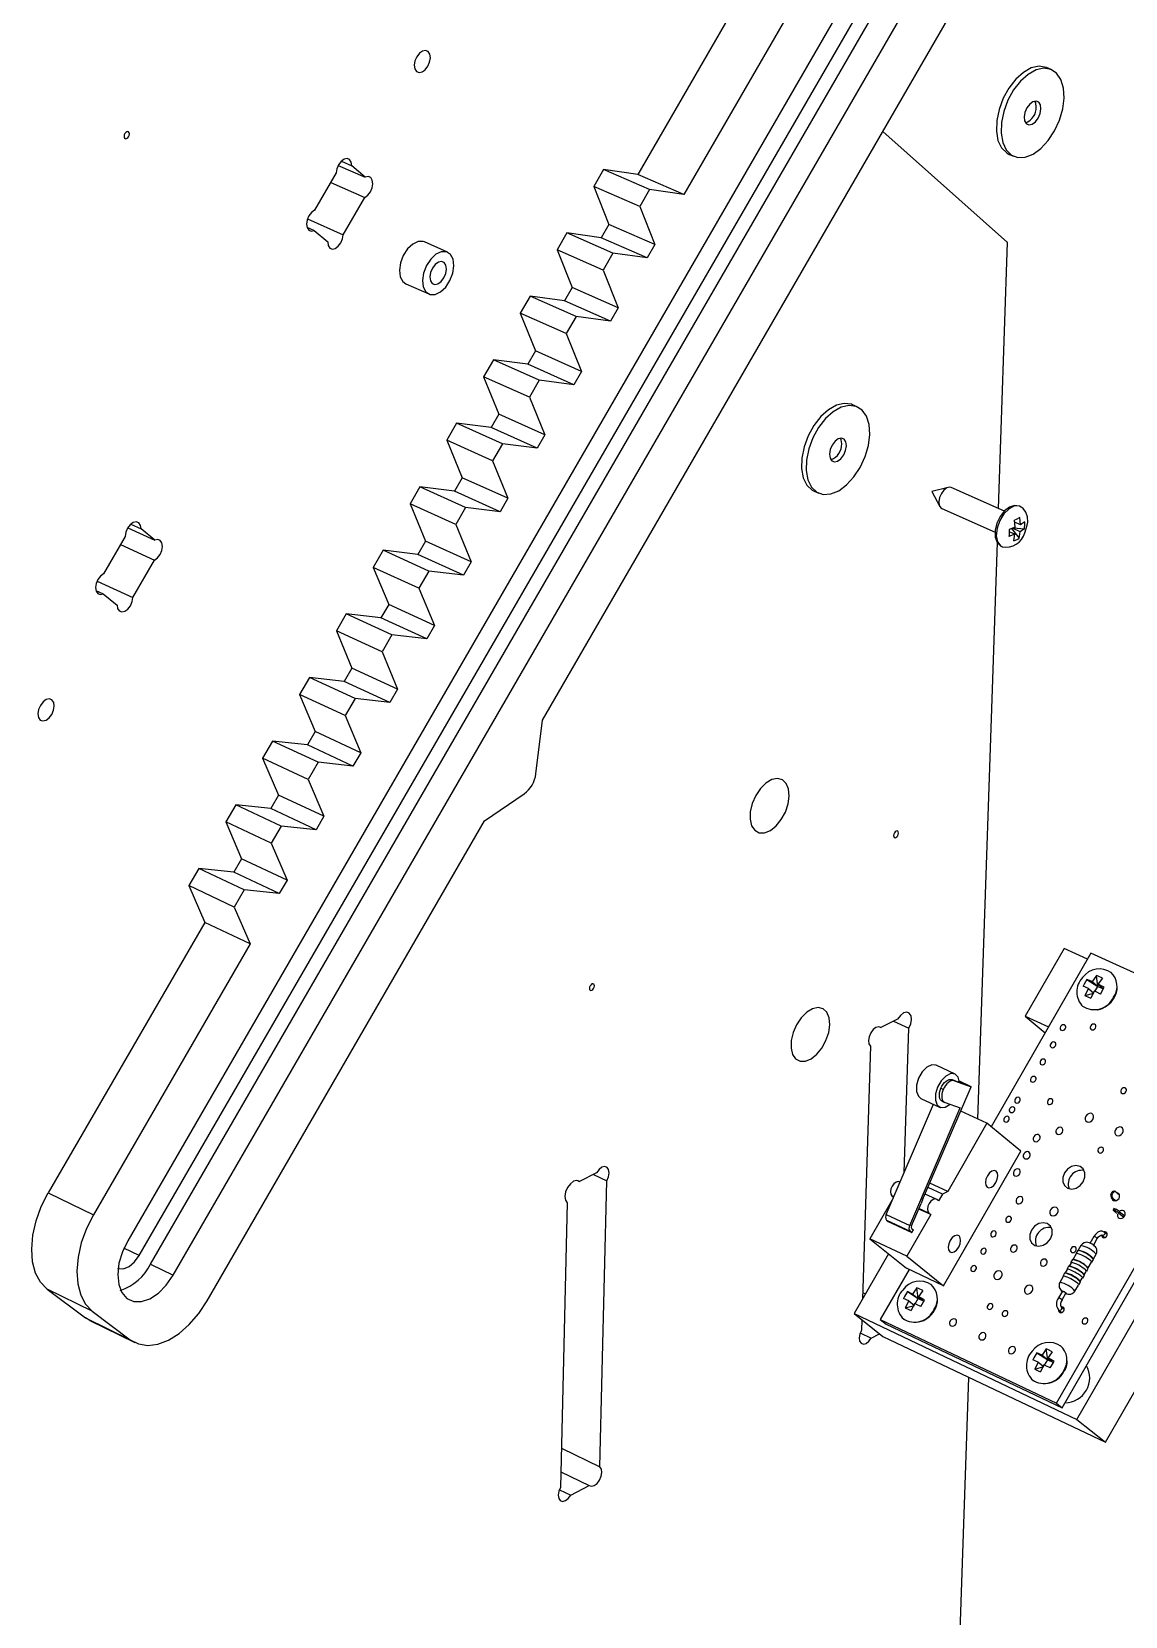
# Model space of a CAD drawing. Extents: x 0 to 153, y 0 to 205.
# Drawn here: x 115.23 to 140.03, y 148.22 to 184.18 of the extents above; entities that cross this region are included whole.
import ezdxf

# ---------------------------------------------------------------- set-up
doc = ezdxf.new("R2010")
doc.units = 0
doc.layers.get('0').update_dxf_attribs({"linetype": 'CONTINUOUS'})

msp = doc.modelspace()

# ---------------------------------------------------------------- linework, layer by layer
at = {"color": 7, "linetype": 'CONTINUOUS'}
for p, q in [((132.623, 187.239), (128.978, 180.939)), ((133.672, 186.796), (130.021, 180.484)), ((134.402, 186.134), (117.409, 156.746)), ((117.671, 156.408), (134.605, 185.697)), ((117.928, 156.213), (134.846, 185.479)), ((118.439, 155.964), (135.37, 185.257)), ((126.819, 168.555), (136.091, 184.603)), ((138.353, 183.319), (138.246, 183.364)), ((137.365, 179.391), (134.538, 181.914)), ((122.255, 181.24), (122.491, 181.136)), ((137.4, 181.395), (137.506, 181.35)), ((122.137, 180.972), (121.646, 180.125)), ((122.184, 181.145), (122.797, 180.875)), ((122.797, 180.875), (122.491, 181.136)), ((128.202, 181.051), (127.979, 180.666)), ((129.246, 180.596), (128.202, 181.051)), ((128.978, 180.939), (128.202, 181.051)), ((130.021, 180.484), (128.978, 180.939)), ((122.013, 180.759), (122.789, 180.417)), ((129.023, 180.209), (127.979, 180.666)), ((127.979, 180.666), (128.322, 179.806)), ((129.246, 180.596), (129.023, 180.209)), ((130.021, 180.484), (129.246, 180.596)), ((122.299, 179.572), (122.789, 180.417)), ((129.023, 180.209), (129.365, 179.349)), ((121.488, 179.931), (122.299, 179.572)), ((128.322, 179.806), (128.147, 179.504)), ((129.365, 179.349), (128.322, 179.806)), ((121.475, 179.739), (121.638, 179.667)), ((121.638, 179.667), (121.945, 179.407)), ((127.37, 179.613), (127.146, 179.227)), ((128.413, 179.155), (127.37, 179.613)), ((128.147, 179.504), (127.37, 179.613)), ((129.19, 179.046), (128.147, 179.504)), ((124.661, 179.176), (124.137, 179.407)), ((128.189, 178.769), (127.146, 179.227)), ((127.146, 179.227), (127.491, 178.37)), ((128.413, 179.155), (128.189, 178.769)), ((129.19, 179.046), (128.413, 179.155)), ((129.365, 179.349), (129.19, 179.046)), ((137.159, 173.359), (137.365, 179.391)), ((128.189, 178.769), (128.532, 177.911)), ((123.717, 178.46), (124.24, 178.227)), ((127.491, 178.37), (127.316, 178.068)), ((128.532, 177.911), (127.491, 178.37)), ((126.537, 178.174), (126.313, 177.788)), ((127.579, 177.714), (126.537, 178.174)), ((127.316, 178.068), (126.537, 178.174)), ((128.357, 177.608), (127.316, 178.068)), ((127.355, 177.327), (126.313, 177.788)), ((126.313, 177.788), (126.66, 176.933)), ((127.579, 177.714), (127.355, 177.327)), ((128.357, 177.608), (127.579, 177.714)), ((128.532, 177.911), (128.357, 177.608)), ((127.355, 177.327), (127.7, 176.471)), ((126.66, 176.933), (126.485, 176.631)), ((127.7, 176.471), (126.66, 176.933)), ((125.703, 176.735), (125.48, 176.349)), ((126.744, 176.272), (125.703, 176.735)), ((126.485, 176.631), (125.703, 176.735)), ((127.525, 176.168), (126.485, 176.631)), ((126.52, 175.884), (125.48, 176.349)), ((125.48, 176.349), (125.828, 175.496)), ((126.744, 176.272), (126.52, 175.884)), ((127.525, 176.168), (126.744, 176.272)), ((127.7, 176.471), (127.525, 176.168)), ((126.52, 175.884), (126.867, 175.031)), ((125.828, 175.496), (125.653, 175.194)), ((126.867, 175.031), (125.828, 175.496)), ((133.952, 175.667), (133.846, 175.713)), ((124.87, 175.295), (124.646, 174.908)), ((125.909, 174.828), (124.87, 175.295)), ((125.653, 175.194), (124.87, 175.295)), ((126.692, 174.728), (125.653, 175.194)), ((125.685, 174.441), (124.646, 174.908)), ((124.646, 174.908), (124.995, 174.058)), ((125.909, 174.828), (125.685, 174.441)), ((126.692, 174.728), (125.909, 174.828)), ((126.867, 175.031), (126.692, 174.728)), ((125.685, 174.441), (126.033, 173.59)), ((124.995, 174.058), (124.82, 173.755)), ((126.033, 173.59), (124.995, 174.058)), ((124.035, 173.853), (123.812, 173.467)), ((125.074, 173.385), (124.035, 173.853)), ((124.82, 173.755), (124.035, 173.853)), ((125.858, 173.287), (124.82, 173.755)), ((132.975, 173.755), (133.08, 173.709)), ((135.646, 173.743), (135.826, 173.406)), ((136.018, 173.838), (135.648, 173.746)), ((137.292, 173.3), (136.085, 173.834)), ((124.85, 172.997), (123.812, 173.467)), ((123.812, 173.467), (124.163, 172.619)), ((125.074, 173.385), (124.85, 172.997)), ((125.858, 173.287), (125.074, 173.385)), ((126.033, 173.59), (125.858, 173.287)), ((135.874, 173.359), (137.084, 172.823)), ((117.48, 173.001), (117.712, 172.895)), ((124.85, 172.997), (125.2, 172.149)), ((137.533, 172.933), (137.523, 173.096)), ((137.654, 172.992), (137.526, 173.049)), ((137.654, 172.992), (137.643, 173.155)), ((117.354, 172.726), (116.861, 171.876)), ((117.414, 172.921), (118.023, 172.642)), ((118.023, 172.642), (117.712, 172.895)), ((124.163, 172.619), (123.988, 172.316)), ((125.2, 172.149), (124.163, 172.619)), ((136.687, 159.507), (137.133, 172.586)), ((137.528, 172.774), (137.394, 172.724)), ((137.528, 172.774), (137.398, 172.832)), ((137.533, 172.933), (137.4, 172.883)), ((137.455, 172.903), (137.627, 172.685)), ((137.648, 172.833), (137.474, 172.911)), ((137.502, 172.921), (137.749, 172.898)), ((117.247, 172.541), (118.017, 172.187)), ((123.201, 172.411), (122.977, 172.024)), ((124.238, 171.94), (123.201, 172.411)), ((123.988, 172.316), (123.201, 172.411)), ((125.024, 171.845), (123.988, 172.316)), ((117.526, 171.34), (118.017, 172.187)), ((124.014, 171.552), (122.977, 172.024)), ((122.977, 172.024), (123.33, 171.179)), ((124.238, 171.94), (124.014, 171.552)), ((125.024, 171.845), (124.238, 171.94)), ((125.2, 172.149), (125.024, 171.845)), ((116.716, 171.713), (117.526, 171.34)), ((124.014, 171.552), (124.365, 170.706)), ((116.687, 171.499), (116.856, 171.421)), ((116.856, 171.421), (117.169, 171.169)), ((123.33, 171.179), (123.154, 170.876)), ((124.365, 170.706), (123.33, 171.179)), ((122.366, 170.969), (122.142, 170.582)), ((123.402, 170.495), (122.366, 170.969)), ((123.154, 170.876), (122.366, 170.969)), ((124.19, 170.403), (123.154, 170.876)), ((123.177, 170.107), (122.142, 170.582)), ((122.142, 170.582), (122.496, 169.739)), ((123.402, 170.495), (123.177, 170.107)), ((124.19, 170.403), (123.402, 170.495)), ((124.365, 170.706), (124.19, 170.403)), ((123.177, 170.107), (123.53, 169.263)), ((122.496, 169.739), (122.321, 169.436)), ((123.53, 169.263), (122.496, 169.739)), ((121.53, 169.525), (121.306, 169.138)), ((122.565, 169.048), (121.53, 169.525)), ((122.321, 169.436), (121.53, 169.525)), ((123.355, 168.96), (122.321, 169.436)), ((122.34, 168.66), (121.306, 169.138)), ((121.306, 169.138), (121.662, 168.298)), ((122.565, 169.048), (122.34, 168.66)), ((123.355, 168.96), (122.565, 169.048)), ((123.53, 169.263), (123.355, 168.96)), ((122.34, 168.66), (122.695, 167.819)), ((121.662, 168.298), (121.486, 167.994)), ((122.695, 167.819), (121.662, 168.298)), ((126.666, 167.339), (126.819, 168.555)), ((120.694, 168.081), (120.47, 167.693)), ((121.728, 167.602), (120.694, 168.081)), ((121.486, 167.994), (120.694, 168.081)), ((122.519, 167.516), (121.486, 167.994)), ((121.503, 167.213), (120.47, 167.693)), ((120.47, 167.693), (120.827, 166.855)), ((121.728, 167.602), (121.503, 167.213)), ((122.519, 167.516), (121.728, 167.602)), ((122.695, 167.819), (122.519, 167.516)), ((121.503, 167.213), (121.859, 166.375)), ((120.827, 166.855), (120.652, 166.552)), ((121.859, 166.375), (120.827, 166.855)), ((125.503, 166.276), (126.403, 166.883)), ((119.858, 166.636), (119.633, 166.248)), ((120.89, 166.154), (119.858, 166.636)), ((120.652, 166.552), (119.858, 166.636)), ((121.684, 166.071), (120.652, 166.552)), ((119.208, 155.381), (125.503, 166.276)), ((120.665, 165.765), (119.633, 166.248)), ((119.633, 166.248), (119.992, 165.413)), ((120.89, 166.154), (120.665, 165.765)), ((121.684, 166.071), (120.89, 166.154)), ((121.859, 166.375), (121.684, 166.071)), ((120.665, 165.765), (121.023, 164.929)), ((119.992, 165.413), (119.817, 165.109)), ((121.023, 164.929), (119.992, 165.413)), ((119.021, 165.19), (118.796, 164.802)), ((120.052, 164.705), (119.021, 165.19)), ((119.817, 165.109), (119.021, 165.19)), ((120.847, 164.625), (119.817, 165.109)), ((119.827, 164.316), (118.796, 164.802)), ((118.796, 164.802), (119.157, 163.969)), ((120.052, 164.705), (119.827, 164.316)), ((120.847, 164.625), (120.052, 164.705)), ((121.023, 164.929), (120.847, 164.625)), ((119.827, 164.316), (120.187, 163.483)), ((119.157, 163.969), (115.606, 157.834)), ((120.187, 163.483), (119.157, 163.969)), ((120.187, 163.483), (116.631, 157.336)), ((139.254, 163.269), (136.991, 159.331)), ((138.647, 163.372), (137.766, 161.841)), ((139.175, 163.131), (138.647, 163.372)), ((143.28, 161.427), (139.254, 163.269)), ((139.196, 162.47), (139.075, 162.522)), ((139.284, 162.624), (139.164, 162.676)), ((139.164, 162.676), (139.412, 162.517)), ((139.284, 162.624), (139.412, 162.517)), ((139.345, 162.401), (139.412, 162.517)), ((139.412, 162.517), (139.38, 162.766)), ((139.412, 162.517), (139.538, 162.459)), ((139.418, 162.563), (139.539, 162.461)), ((139.196, 162.47), (139.119, 162.312)), ((139.119, 162.312), (139.323, 162.363)), ((139.196, 162.47), (139.323, 162.363)), ((139.329, 162.409), (139.253, 162.25)), ((137.766, 161.841), (138.293, 161.598)), ((137.766, 161.841), (138.217, 161.466)), ((134.456, 161.599), (134.493, 161.581)), ((134.871, 161.774), (134.493, 161.581)), ((134.777, 161.726), (135.125, 161.565)), ((135.019, 158.291), (135.125, 161.565)), ((134.252, 161.161), (134.073, 155.417)), ((138.477, 153.059), (143.28, 161.427)), ((138.606, 152.955), (143.407, 161.32)), ((136.175, 160.527), (135.748, 160.725)), ((136.106, 160.4), (136.277, 160.339)), ((136.106, 160.4), (136.16, 160.375)), ((136.16, 160.375), (136.541, 160.24)), ((136.541, 160.24), (136.274, 160.364)), ((136.275, 160.359), (136.448, 160.278)), ((139.583, 152.171), (144.365, 160.509)), ((135.438, 157.67), (136.541, 160.24)), ((135.853, 160.204), (135.853, 160.204)), ((135.853, 160.204), (135.906, 160.179)), ((135.907, 160.179), (135.853, 160.204)), ((135.906, 160.179), (135.907, 160.179)), ((136.277, 160.339), (136.448, 160.278)), ((134.613, 157.344), (135.685, 159.842)), ((135.145, 157.094), (136.289, 159.758)), ((135.397, 159.976), (135.824, 159.777)), ((135.885, 159.907), (135.939, 159.882)), ((135.947, 159.879), (136.289, 159.758)), ((136.895, 159.409), (136.303, 159.685)), ((136.895, 159.409), (136.007, 157.863)), ((137.665, 158.778), (136.895, 159.409)), ((135.91, 155.724), (137.665, 158.778)), ((128.045, 158.289), (127.658, 158.092)), ((127.971, 158.251), (128.275, 158.107)), ((127.618, 158.11), (127.658, 158.092)), ((128.117, 151.612), (128.275, 158.107)), ((134.926, 158.072), (134.907, 158.081)), ((135.887, 157.802), (135.56, 157.955)), ((136.007, 157.863), (135.602, 158.053)), ((136.007, 157.863), (135.887, 157.802)), ((139.815, 157.859), (139.789, 157.872)), ((139.821, 157.856), (139.901, 157.79)), ((115.606, 157.834), (116.631, 157.336)), ((127.377, 157.605), (127.226, 151.147)), ((134.771, 157.712), (134.24, 156.789)), ((134.741, 157.764), (134.78, 157.733)), ((135.184, 157.08), (135.403, 157.589)), ((135.745, 157.687), (135.496, 157.805)), ((135.798, 157.647), (135.757, 157.68)), ((135.887, 157.802), (135.798, 157.647)), ((139.741, 157.717), (139.714, 157.729)), ((139.714, 157.729), (139.81, 157.65)), ((139.745, 157.816), (139.718, 157.829)), ((139.741, 157.717), (139.82, 157.652)), ((139.867, 157.827), (139.85, 157.832)), ((134.613, 157.344), (135.145, 157.094)), ((134.619, 157.213), (135.152, 156.962)), ((134.619, 157.213), (134.659, 157.18)), ((134.659, 157.18), (135.191, 156.93)), ((135.62, 157.337), (135.078, 156.393)), ((135.62, 157.337), (135.349, 157.465)), ((135.58, 157.37), (135.62, 157.337)), ((139.775, 157.473), (139.757, 157.442)), ((139.767, 157.43), (139.844, 157.366)), ((139.809, 157.462), (139.791, 157.431)), ((139.906, 157.404), (139.888, 157.373)), ((139.888, 157.373), (140.001, 157.281)), ((139.906, 157.404), (140.021, 157.309)), ((135.078, 156.393), (134.24, 156.789)), ((134.24, 156.789), (135.074, 156.119)), ((135.152, 156.962), (135.191, 156.93)), ((135.187, 157.024), (135.227, 156.991)), ((135.191, 156.93), (135.227, 156.991)), ((139.321, 156.84), (139.232, 156.685)), ((139.31, 156.64), (139.399, 156.795)), ((139.501, 156.872), (139.568, 156.817)), ((139.503, 156.87), (139.501, 156.872)), ((139.626, 156.886), (139.558, 156.941)), ((134.665, 156.447), (133.885, 155.091)), ((138.921, 156.451), (138.848, 156.324)), ((138.954, 156.525), (138.918, 156.463)), ((138.938, 152.688), (141.115, 156.483)), ((139.028, 156.637), (138.966, 156.529)), ((139.31, 156.332), (139.372, 156.441)), ((117.928, 156.213), (118.439, 155.964)), ((135.129, 156.093), (134.477, 154.959)), ((135.91, 155.724), (135.074, 156.119)), ((135.078, 156.393), (135.91, 155.724)), ((138.715, 156.091), (138.67, 156.014)), ((138.747, 156.166), (138.712, 156.104)), ((138.804, 156.246), (138.759, 156.169)), ((138.836, 156.32), (138.8, 156.259)), ((139.103, 155.972), (139.148, 156.05)), ((139.16, 156.053), (139.195, 156.115)), ((139.192, 156.127), (139.265, 156.255)), ((139.277, 156.258), (139.313, 156.32)), ((138.626, 155.937), (138.548, 155.801)), ((138.658, 156.011), (138.623, 155.949)), ((138.892, 155.604), (138.97, 155.74)), ((138.982, 155.743), (139.018, 155.805)), ((139.014, 155.817), (139.059, 155.895)), ((139.071, 155.898), (139.106, 155.96)), ((116.607, 155.146), (115.585, 155.646)), ((115.585, 155.646), (116.449, 154.998)), ((134.077, 155.568), (134.142, 155.537)), ((135.122, 155.382), (135.002, 155.436)), ((135.122, 155.382), (135.045, 155.223)), ((135.211, 155.536), (135.091, 155.59)), ((135.091, 155.59), (135.34, 155.433)), ((135.122, 155.382), (135.251, 155.279)), ((135.211, 155.536), (135.34, 155.433)), ((135.27, 155.312), (135.34, 155.433)), ((135.34, 155.433), (135.307, 155.679)), ((135.34, 155.433), (135.465, 155.373)), ((135.343, 155.473), (135.473, 155.37)), ((138.61, 155.601), (138.521, 155.446)), ((138.599, 155.401), (138.688, 155.556)), ((116.449, 154.998), (117.469, 154.498)), ((116.552, 154.935), (116.449, 154.998)), ((116.607, 155.146), (117.469, 154.498)), ((133.885, 155.091), (138.938, 152.688)), ((133.885, 155.091), (134.536, 154.572)), ((135.045, 155.223), (135.251, 155.279)), ((135.255, 155.319), (135.178, 155.161)), ((138.523, 155.168), (138.591, 155.113)), ((138.648, 155.183), (138.58, 155.238)), ((138.581, 155.237), (138.58, 155.238)), ((116.552, 154.935), (117.572, 154.435)), ((134.023, 154.657), (134.272, 154.538)), ((134.058, 154.953), (134.051, 154.714)), ((134.272, 154.538), (134.457, 154.635)), ((134.477, 154.959), (134.608, 154.855)), ((134.477, 154.959), (138.477, 153.059)), ((134.608, 154.855), (138.606, 152.955)), ((134.536, 154.572), (139.583, 152.171)), ((138.274, 154.043), (138.242, 154.29)), ((138.056, 153.991), (137.935, 154.046)), ((138.056, 153.991), (137.979, 153.832)), ((137.979, 153.832), (138.185, 153.888)), ((138.145, 154.146), (138.024, 154.201)), ((138.024, 154.201), (138.274, 154.043)), ((138.056, 153.991), (138.185, 153.888)), ((138.19, 153.928), (138.113, 153.768)), ((138.145, 154.146), (138.274, 154.043)), ((138.204, 153.921), (138.274, 154.043)), ((138.274, 154.043), (138.408, 153.979)), ((138.279, 154.083), (138.408, 153.979)), ((135.926, 137.2), (136.487, 153.644)), ((138.477, 153.059), (138.606, 152.955)), ((138.938, 152.688), (139.583, 152.171)), ((127.247, 152.035), (128.117, 151.612)), ((127.235, 151.502), (127.874, 151.19)), ((127.201, 151.096), (127.456, 150.972)), ((127.456, 150.972), (127.874, 151.19))]:
    msp.add_line(p, q, dxfattribs=at)
at = {"color": 8, "linetype": 'CONTINUOUS'}
for p, q in [((134.785, 157.744), (134.741, 157.764)), ((135.58, 157.37), (135.354, 157.476)), ((117.671, 156.408), (117.323, 156.577))]:
    msp.add_line(p, q, dxfattribs=at)
at = {"color": 7, "linetype": 'CONTINUOUS'}
for points in [[(124.273, 183.585), (124.261, 183.67), (124.223, 183.729), (124.165, 183.753), (124.096, 183.739), (124.026, 183.689), (123.965, 183.61), (123.925, 183.515), (123.909, 183.417), (123.921, 183.333), (123.959, 183.274), (124.017, 183.25), (124.087, 183.264), (124.157, 183.314), (124.217, 183.393), (124.257, 183.488), (124.273, 183.585)], [(138.246, 183.364), (138.236, 183.368), (138.077, 183.394), (137.903, 183.355), (137.723, 183.255), (137.55, 183.1), (137.394, 182.9), (137.265, 182.667), (137.171, 182.415), (137.119, 182.161), (137.111, 181.922), (137.147, 181.711), (137.227, 181.542), (137.344, 181.426), (137.4, 181.395)], [(138.645, 182.673), (138.631, 182.9), (138.573, 183.091), (138.474, 183.235), (138.342, 183.323), (138.183, 183.348), (138.009, 183.31), (137.829, 183.21), (137.656, 183.055), (137.5, 182.855), (137.371, 182.621), (137.277, 182.37), (137.225, 182.116), (137.217, 181.876), (137.253, 181.665), (137.333, 181.496), (137.45, 181.38), (137.597, 181.324), (137.765, 181.331), (137.943, 181.402), (138.12, 181.53), (138.285, 181.709), (138.428, 181.927), (138.54, 182.171), (138.614, 182.425), (138.645, 182.673)], [(138.121, 182.424), (138.11, 182.515), (138.072, 182.578), (138.012, 182.604), (137.94, 182.589), (137.866, 182.534), (137.802, 182.45), (137.758, 182.347), (137.74, 182.243), (137.751, 182.152), (137.79, 182.089), (137.85, 182.063), (137.922, 182.079), (137.996, 182.133), (138.059, 182.217), (138.103, 182.32), (138.121, 182.424)], [(138.015, 182.469), (138.004, 182.56), (137.984, 182.602)], [(117.447, 181.857), (117.442, 181.885), (117.43, 181.904), (117.41, 181.912), (117.387, 181.907), (117.364, 181.891), (117.344, 181.865), (117.331, 181.834), (117.326, 181.802), (117.33, 181.774), (117.343, 181.755), (117.362, 181.747), (117.385, 181.752), (117.409, 181.768), (117.428, 181.794), (117.442, 181.825), (117.447, 181.857)], [(122.491, 181.136), (122.479, 181.218), (122.442, 181.275), (122.385, 181.298), (122.318, 181.284), (122.25, 181.235), (122.192, 181.159), (122.152, 181.066), (122.137, 180.972)], [(122.789, 180.417), (122.857, 180.466), (122.915, 180.542), (122.954, 180.634), (122.969, 180.728), (122.957, 180.81), (122.92, 180.866), (122.864, 180.889), (122.797, 180.875)], [(121.646, 180.125), (121.578, 180.076), (121.519, 180), (121.48, 179.908), (121.465, 179.813), (121.477, 179.732), (121.514, 179.675), (121.571, 179.652), (121.638, 179.667)], [(121.945, 179.407), (121.957, 179.326), (121.994, 179.269), (122.051, 179.246), (122.118, 179.261), (122.186, 179.31), (122.244, 179.386), (122.284, 179.478), (122.299, 179.572)], [(124.137, 179.407), (124.112, 179.416), (123.997, 179.417), (123.874, 179.359), (123.757, 179.25), (123.66, 179.102), (123.596, 178.935), (123.572, 178.767), (123.59, 178.619), (123.649, 178.509), (123.717, 178.46)], [(124.806, 178.868), (124.788, 179.016), (124.729, 179.126), (124.636, 179.185), (124.521, 179.185), (124.398, 179.127), (124.281, 179.018), (124.184, 178.87), (124.12, 178.702), (124.095, 178.534), (124.114, 178.386), (124.173, 178.277), (124.266, 178.218), (124.38, 178.218), (124.504, 178.276), (124.621, 178.385), (124.717, 178.533), (124.781, 178.7), (124.806, 178.868)], [(124.641, 178.791), (124.628, 178.878), (124.588, 178.939), (124.528, 178.963), (124.456, 178.948), (124.383, 178.895), (124.32, 178.813), (124.277, 178.713), (124.261, 178.612), (124.274, 178.525), (124.313, 178.464), (124.374, 178.44), (124.446, 178.455), (124.519, 178.508), (124.582, 178.59), (124.624, 178.69), (124.641, 178.791)], [(133.846, 175.713), (133.823, 175.723), (133.662, 175.745), (133.486, 175.704), (133.304, 175.601), (133.13, 175.444), (132.973, 175.243), (132.844, 175.009), (132.75, 174.757), (132.698, 174.505), (132.692, 174.267), (132.73, 174.058), (132.811, 173.892), (132.93, 173.779), (132.975, 173.755)], [(134.238, 175.037), (134.223, 175.262), (134.163, 175.451), (134.063, 175.592), (133.928, 175.676), (133.768, 175.699), (133.591, 175.657), (133.41, 175.555), (133.235, 175.398), (133.079, 175.196), (132.949, 174.962), (132.856, 174.711), (132.804, 174.458), (132.797, 174.22), (132.835, 174.011), (132.917, 173.845), (133.036, 173.732), (133.185, 173.679), (133.354, 173.69), (133.534, 173.763), (133.713, 173.894), (133.88, 174.074), (134.023, 174.293), (134.135, 174.537), (134.208, 174.79), (134.238, 175.037)], [(133.71, 174.78), (133.698, 174.87), (133.659, 174.932), (133.598, 174.957), (133.525, 174.94), (133.451, 174.885), (133.387, 174.8), (133.342, 174.698), (133.325, 174.593), (133.337, 174.504), (133.376, 174.442), (133.437, 174.417), (133.51, 174.434), (133.584, 174.489), (133.648, 174.574), (133.692, 174.676), (133.71, 174.78)], [(133.604, 174.827), (133.593, 174.917), (133.574, 174.955)], [(136.085, 173.834), (136.053, 173.842), (135.987, 173.827), (135.92, 173.777), (135.862, 173.699), (135.821, 173.606), (135.805, 173.511), (135.816, 173.43), (135.851, 173.374), (135.874, 173.359)], [(137.656, 173.4), (137.634, 173.414), (137.52, 173.425), (137.408, 173.388), (137.296, 173.305), (137.196, 173.179), (137.122, 173.027), (137.083, 172.866), (137.086, 172.711), (137.128, 172.591), (137.203, 172.509), (137.245, 172.494)], [(137.657, 173.405), (137.636, 173.413), (137.523, 173.416), (137.399, 173.355), (137.281, 173.239), (137.186, 173.084), (137.126, 172.91), (137.109, 172.741), (137.137, 172.601), (137.208, 172.507), (137.24, 172.488)], [(137.758, 172.809), (137.811, 172.98), (137.82, 173.052), (137.815, 173.167), (137.782, 173.275), (137.718, 173.363), (137.649, 173.408)], [(117.712, 172.895), (117.699, 172.976), (117.661, 173.032), (117.604, 173.054), (117.535, 173.038), (117.467, 172.989), (117.408, 172.912), (117.369, 172.819), (117.354, 172.726)], [(137.643, 173.155), (137.558, 173.113), (137.523, 173.096)], [(137.755, 173.057), (137.686, 173.011), (137.654, 172.992)], [(137.749, 172.898), (137.756, 173.013), (137.755, 173.057)], [(118.017, 172.187), (118.086, 172.237), (118.144, 172.314), (118.184, 172.406), (118.198, 172.5), (118.186, 172.58), (118.148, 172.636), (118.091, 172.657), (118.023, 172.642)], [(137.4, 172.883), (137.397, 172.767), (137.394, 172.724)], [(137.507, 172.626), (137.524, 172.729), (137.528, 172.774)], [(137.507, 172.626), (137.595, 172.667), (137.627, 172.685)], [(137.627, 172.685), (137.644, 172.788), (137.648, 172.833)], [(137.749, 172.898), (137.681, 172.852), (137.648, 172.833)], [(116.861, 171.876), (116.793, 171.826), (116.734, 171.749), (116.694, 171.657), (116.68, 171.563), (116.693, 171.483), (116.731, 171.427), (116.788, 171.406), (116.856, 171.421)], [(117.169, 171.169), (117.181, 171.089), (117.219, 171.034), (117.277, 171.012), (117.345, 171.028), (117.413, 171.078), (117.472, 171.154), (117.511, 171.247), (117.526, 171.34)], [(115.744, 168.877), (115.731, 168.96), (115.692, 169.017), (115.632, 169.039), (115.561, 169.023), (115.49, 168.971), (115.429, 168.891), (115.388, 168.796), (115.374, 168.699), (115.387, 168.616), (115.426, 168.56), (115.486, 168.538), (115.557, 168.554), (115.628, 168.606), (115.688, 168.686), (115.729, 168.781), (115.744, 168.877)], [(132.413, 166.835), (132.398, 166.996), (132.345, 167.122), (132.258, 167.204), (132.146, 167.233), (132.018, 167.207), (131.885, 167.128), (131.759, 167.003), (131.653, 166.844), (131.574, 166.664), (131.53, 166.479), (131.525, 166.307), (131.56, 166.162), (131.63, 166.057), (131.731, 166.001), (131.853, 166), (131.985, 166.053), (132.115, 166.156), (132.233, 166.299), (132.326, 166.471), (132.388, 166.655), (132.413, 166.835)], [(134.78, 165.939), (134.783, 165.914), (134.794, 165.896), (134.812, 165.89), (134.832, 165.895), (134.854, 165.911), (134.872, 165.935), (134.885, 165.965), (134.89, 165.994), (134.886, 166.02), (134.875, 166.037), (134.858, 166.043), (134.837, 166.038), (134.816, 166.022), (134.797, 165.998), (134.785, 165.969), (134.78, 165.939)], [(127.993, 162.527), (127.99, 162.553), (127.978, 162.57), (127.96, 162.577), (127.939, 162.571), (127.917, 162.555), (127.898, 162.53), (127.886, 162.501), (127.881, 162.471), (127.884, 162.445), (127.896, 162.428), (127.914, 162.421), (127.935, 162.427), (127.957, 162.443), (127.976, 162.468), (127.988, 162.497), (127.993, 162.527)], [(139.164, 162.676), (139.098, 162.566), (139.075, 162.522)], [(139.38, 162.766), (139.312, 162.668), (139.284, 162.624)], [(139.514, 162.705), (139.417, 162.751), (139.38, 162.766)], [(139.514, 162.705), (139.445, 162.606), (139.418, 162.563)], [(139.558, 162.495), (139.458, 162.544), (139.418, 162.563)], [(139.119, 162.312), (139.213, 162.267), (139.253, 162.25)], [(139.47, 162.341), (139.37, 162.39), (139.329, 162.409)], [(139.47, 162.341), (139.533, 162.452), (139.558, 162.495)], [(133.332, 161.647), (133.318, 161.805), (133.265, 161.929), (133.18, 162.008), (133.069, 162.036), (132.942, 162.008), (132.81, 161.929), (132.686, 161.805), (132.58, 161.646), (132.502, 161.468), (132.458, 161.286), (132.453, 161.116), (132.488, 160.973), (132.557, 160.87), (132.657, 160.817), (132.778, 160.817), (132.908, 160.871), (133.037, 160.975), (133.153, 161.117), (133.246, 161.287), (133.308, 161.469), (133.332, 161.647)], [(135.125, 161.565), (135.168, 161.664), (135.185, 161.765), (135.174, 161.851), (135.136, 161.909), (135.077, 161.931), (135.006, 161.913), (134.933, 161.858), (134.871, 161.774)], [(134.493, 161.581), (134.442, 161.6), (134.379, 161.584), (134.316, 161.536), (134.261, 161.463), (134.223, 161.375), (134.208, 161.287), (134.218, 161.212), (134.252, 161.161)], [(138.655, 161.642), (138.632, 161.646), (138.607, 161.641), (138.585, 161.626), (138.567, 161.605), (138.558, 161.579), (138.558, 161.554), (138.567, 161.533), (138.585, 161.519), (138.608, 161.514), (138.633, 161.52), (138.656, 161.534), (138.673, 161.556), (138.683, 161.581), (138.683, 161.606), (138.673, 161.628), (138.655, 161.642)], [(139.339, 161.656), (139.315, 161.661), (139.291, 161.656), (139.268, 161.641), (139.25, 161.619), (139.241, 161.594), (139.241, 161.569), (139.25, 161.547), (139.268, 161.533), (139.291, 161.529), (139.316, 161.534), (139.339, 161.549), (139.357, 161.57), (139.366, 161.596), (139.366, 161.621), (139.356, 161.642), (139.339, 161.656)], [(138.431, 161.251), (138.408, 161.256), (138.383, 161.25), (138.36, 161.236), (138.342, 161.214), (138.333, 161.189), (138.333, 161.163), (138.343, 161.142), (138.36, 161.128), (138.383, 161.123), (138.408, 161.129), (138.431, 161.143), (138.449, 161.165), (138.458, 161.19), (138.458, 161.216), (138.448, 161.237), (138.431, 161.251)], [(135.748, 160.725), (135.747, 160.726), (135.647, 160.734), (135.536, 160.681), (135.43, 160.574), (135.347, 160.43), (135.301, 160.274), (135.299, 160.13), (135.342, 160.022), (135.397, 159.976)], [(138.2, 160.863), (138.177, 160.868), (138.152, 160.862), (138.129, 160.848), (138.111, 160.826), (138.102, 160.801), (138.102, 160.776), (138.112, 160.754), (138.129, 160.74), (138.152, 160.736), (138.177, 160.741), (138.2, 160.756), (138.218, 160.777), (138.227, 160.803), (138.227, 160.828), (138.217, 160.849), (138.2, 160.863)], [(136.277, 160.339), (136.245, 160.458), (136.174, 160.527), (136.074, 160.536), (135.963, 160.482), (135.857, 160.375), (135.775, 160.232), (135.728, 160.075), (135.726, 159.931), (135.769, 159.823), (135.848, 159.768), (135.952, 159.776), (136.064, 159.844)], [(135.853, 160.204), (135.877, 160.251), (135.905, 160.295), (135.937, 160.333), (135.971, 160.364), (136.007, 160.387), (136.042, 160.401), (136.076, 160.405), (136.106, 160.4)], [(136.16, 160.375), (136.129, 160.38), (136.095, 160.376), (136.06, 160.362), (136.025, 160.339), (135.99, 160.308), (135.958, 160.27), (135.93, 160.226), (135.907, 160.179)], [(137.982, 160.469), (137.959, 160.474), (137.934, 160.469), (137.911, 160.454), (137.893, 160.433), (137.884, 160.407), (137.884, 160.382), (137.893, 160.361), (137.911, 160.347), (137.934, 160.342), (137.959, 160.347), (137.982, 160.362), (137.999, 160.383), (138.009, 160.409), (138.009, 160.434), (137.999, 160.455), (137.982, 160.469)], [(135.885, 159.907), (135.867, 159.919), (135.845, 159.943), (135.83, 159.975), (135.821, 160.013), (135.819, 160.057), (135.823, 160.105), (135.835, 160.154), (135.853, 160.204)], [(135.906, 160.179), (135.888, 160.129), (135.877, 160.08), (135.872, 160.032), (135.874, 159.988), (135.883, 159.95), (135.899, 159.918), (135.92, 159.894), (135.947, 159.879)], [(137.624, 159.994), (137.601, 159.999), (137.576, 159.993), (137.554, 159.979), (137.536, 159.957), (137.527, 159.932), (137.527, 159.907), (137.536, 159.885), (137.554, 159.871), (137.577, 159.866), (137.602, 159.872), (137.625, 159.886), (137.642, 159.908), (137.652, 159.933), (137.652, 159.958), (137.642, 159.98), (137.624, 159.994)], [(140.031, 160.212), (140.008, 160.217), (139.983, 160.211), (139.96, 160.197), (139.942, 160.175), (139.933, 160.149), (139.933, 160.124), (139.943, 160.103), (139.96, 160.089), (139.983, 160.084), (140.008, 160.089), (140.032, 160.104), (140.049, 160.126), (140.059, 160.151), (140.058, 160.176), (140.049, 160.198), (140.031, 160.212)], [(137.501, 159.778), (137.478, 159.783), (137.453, 159.778), (137.43, 159.763), (137.412, 159.742), (137.403, 159.716), (137.403, 159.691), (137.412, 159.67), (137.43, 159.656), (137.453, 159.651), (137.478, 159.656), (137.501, 159.671), (137.518, 159.692), (137.528, 159.718), (137.528, 159.743), (137.518, 159.764), (137.501, 159.778)], [(138.365, 159.962), (138.342, 159.967), (138.317, 159.962), (138.294, 159.947), (138.277, 159.925), (138.267, 159.9), (138.267, 159.875), (138.277, 159.853), (138.294, 159.839), (138.317, 159.835), (138.342, 159.84), (138.365, 159.854), (138.383, 159.876), (138.392, 159.901), (138.392, 159.927), (138.383, 159.948), (138.365, 159.962)], [(137.377, 159.563), (137.354, 159.568), (137.329, 159.563), (137.306, 159.548), (137.288, 159.526), (137.279, 159.501), (137.279, 159.476), (137.289, 159.454), (137.306, 159.44), (137.329, 159.436), (137.354, 159.441), (137.377, 159.455), (137.394, 159.477), (137.404, 159.502), (137.404, 159.528), (137.394, 159.549), (137.377, 159.563)], [(138.584, 159.314), (138.555, 159.32), (138.524, 159.313), (138.495, 159.295), (138.473, 159.268), (138.461, 159.236), (138.461, 159.204), (138.473, 159.178), (138.496, 159.16), (138.524, 159.154), (138.556, 159.16), (138.585, 159.179), (138.607, 159.206), (138.619, 159.238), (138.618, 159.27), (138.606, 159.296), (138.584, 159.314)], [(139.273, 159.629), (139.238, 159.636), (139.201, 159.628), (139.166, 159.606), (139.14, 159.574), (139.125, 159.536), (139.125, 159.497), (139.14, 159.465), (139.167, 159.444), (139.201, 159.437), (139.239, 159.445), (139.273, 159.467), (139.3, 159.499), (139.314, 159.538), (139.314, 159.576), (139.299, 159.608), (139.273, 159.629)], [(139.942, 159.319), (139.908, 159.326), (139.87, 159.318), (139.835, 159.296), (139.809, 159.263), (139.795, 159.225), (139.795, 159.187), (139.809, 159.155), (139.836, 159.133), (139.871, 159.126), (139.908, 159.134), (139.943, 159.156), (139.97, 159.189), (139.984, 159.227), (139.984, 159.265), (139.969, 159.297), (139.942, 159.319)], [(138.068, 159.152), (138.039, 159.158), (138.008, 159.151), (137.979, 159.133), (137.957, 159.105), (137.945, 159.074), (137.945, 159.042), (137.957, 159.015), (137.98, 158.997), (138.009, 158.991), (138.04, 158.998), (138.069, 159.016), (138.091, 159.043), (138.103, 159.075), (138.102, 159.107), (138.09, 159.134), (138.068, 159.152)], [(137.843, 158.76), (137.814, 158.766), (137.783, 158.759), (137.754, 158.741), (137.732, 158.714), (137.72, 158.682), (137.721, 158.65), (137.733, 158.624), (137.755, 158.606), (137.784, 158.6), (137.815, 158.606), (137.844, 158.625), (137.866, 158.652), (137.878, 158.684), (137.877, 158.716), (137.865, 158.742), (137.843, 158.76)], [(139.511, 158.863), (139.488, 158.868), (139.463, 158.863), (139.44, 158.848), (139.422, 158.827), (139.413, 158.801), (139.413, 158.776), (139.423, 158.754), (139.44, 158.74), (139.464, 158.735), (139.489, 158.741), (139.512, 158.755), (139.529, 158.777), (139.539, 158.802), (139.539, 158.828), (139.529, 158.849), (139.511, 158.863)], [(128.275, 158.107), (128.313, 158.195), (128.328, 158.284), (128.317, 158.359), (128.282, 158.41), (128.229, 158.429), (128.165, 158.413), (128.1, 158.363), (128.045, 158.289)], [(137.106, 158.323), (137.062, 158.339), (137.008, 158.325), (136.954, 158.283), (136.907, 158.219), (136.874, 158.144), (136.861, 158.068), (136.869, 158.004), (136.898, 157.96), (136.942, 157.944), (136.996, 157.958), (137.05, 158), (137.097, 158.064), (137.13, 158.139), (137.143, 158.215), (137.135, 158.279), (137.106, 158.323)], [(137.618, 158.369), (137.589, 158.375), (137.558, 158.368), (137.529, 158.35), (137.507, 158.323), (137.495, 158.291), (137.496, 158.259), (137.508, 158.232), (137.53, 158.214), (137.559, 158.208), (137.59, 158.215), (137.619, 158.233), (137.641, 158.26), (137.653, 158.292), (137.652, 158.324), (137.64, 158.351), (137.618, 158.369)], [(139.009, 158.432), (138.916, 158.451), (138.816, 158.43), (138.723, 158.372), (138.653, 158.285), (138.615, 158.183), (138.615, 158.081), (138.654, 157.995), (138.725, 157.938), (138.818, 157.918), (138.918, 157.94), (139.01, 157.998), (139.081, 158.085), (139.119, 158.187), (139.119, 158.289), (139.08, 158.375), (139.009, 158.432)], [(127.658, 158.092), (127.597, 158.113), (127.523, 158.094), (127.449, 158.038), (127.385, 157.952), (127.342, 157.851), (127.325, 157.75), (127.337, 157.663), (127.377, 157.605)], [(134.907, 158.081), (134.881, 158.087), (134.835, 158.075), (134.788, 158.039), (134.748, 157.985), (134.72, 157.921), (134.709, 157.856), (134.717, 157.802), (134.741, 157.764)], [(139.718, 157.829), (139.727, 157.842), (139.736, 157.853), (139.746, 157.862), (139.757, 157.869), (139.767, 157.873), (139.777, 157.874), (139.786, 157.873), (139.789, 157.872)], [(139.821, 157.856), (139.813, 157.86), (139.804, 157.862), (139.794, 157.861), (139.784, 157.856), (139.773, 157.85), (139.763, 157.84), (139.753, 157.829), (139.745, 157.816)], [(115.585, 155.646), (115.434, 155.802), (115.321, 156.012), (115.253, 156.266), (115.232, 156.556), (115.259, 156.87), (115.332, 157.196), (115.45, 157.521), (115.606, 157.834)], [(135.757, 157.68), (135.719, 157.693), (135.674, 157.681), (135.627, 157.645), (135.587, 157.591), (135.559, 157.527), (135.548, 157.462), (135.555, 157.407), (135.58, 157.37)], [(137.68, 157.741), (137.651, 157.747), (137.62, 157.74), (137.591, 157.722), (137.569, 157.695), (137.557, 157.663), (137.557, 157.631), (137.569, 157.604), (137.592, 157.586), (137.62, 157.58), (137.652, 157.587), (137.681, 157.605), (137.703, 157.632), (137.714, 157.664), (137.714, 157.696), (137.702, 157.723), (137.68, 157.741)], [(138.47, 157.5), (138.435, 157.507), (138.398, 157.499), (138.363, 157.477), (138.336, 157.445), (138.322, 157.406), (138.322, 157.368), (138.337, 157.336), (138.363, 157.315), (138.398, 157.307), (138.436, 157.315), (138.47, 157.337), (138.497, 157.37), (138.511, 157.408), (138.511, 157.446), (138.496, 157.478), (138.47, 157.5)], [(139.73, 157.716), (139.731, 157.705), (139.745, 157.676), (139.769, 157.656), (139.801, 157.649), (139.836, 157.657), (139.868, 157.677), (139.892, 157.707), (139.905, 157.742), (139.905, 157.777), (139.892, 157.807), (139.867, 157.827)], [(116.631, 157.336), (116.474, 157.023), (116.356, 156.697), (116.283, 156.371), (116.256, 156.056), (116.276, 155.766), (116.344, 155.512), (116.456, 155.302), (116.607, 155.146)], [(137.423, 157.293), (137.4, 157.298), (137.375, 157.293), (137.352, 157.278), (137.334, 157.256), (137.325, 157.231), (137.325, 157.205), (137.334, 157.184), (137.352, 157.17), (137.375, 157.165), (137.4, 157.17), (137.423, 157.185), (137.441, 157.206), (137.45, 157.232), (137.45, 157.257), (137.441, 157.279), (137.423, 157.293)], [(138.263, 157.134), (138.17, 157.154), (138.07, 157.133), (137.978, 157.074), (137.907, 156.987), (137.869, 156.885), (137.869, 156.783), (137.908, 156.697), (137.979, 156.64), (138.072, 156.62), (138.172, 156.641), (138.264, 156.7), (138.335, 156.787), (138.373, 156.889), (138.373, 156.991), (138.334, 157.077), (138.263, 157.134)], [(139.791, 157.431), (139.78, 157.436), (139.771, 157.44), (139.764, 157.442), (139.759, 157.443), (139.757, 157.442), (139.758, 157.439), (139.761, 157.435), (139.767, 157.43)], [(139.863, 157.357), (139.858, 157.338), (139.858, 157.303), (139.871, 157.273), (139.896, 157.254), (139.928, 157.247), (139.962, 157.254), (139.994, 157.274), (140.019, 157.304), (140.032, 157.34), (140.032, 157.375), (140.018, 157.405), (139.994, 157.424)], [(136.263, 156.856), (136.219, 156.872), (136.165, 156.858), (136.111, 156.816), (136.064, 156.752), (136.031, 156.677), (136.018, 156.601), (136.026, 156.537), (136.055, 156.493), (136.099, 156.478), (136.153, 156.492), (136.208, 156.534), (136.255, 156.598), (136.287, 156.673), (136.3, 156.749), (136.292, 156.813), (136.263, 156.856)], [(137.08, 156.961), (137.057, 156.966), (137.032, 156.96), (137.009, 156.946), (136.991, 156.924), (136.982, 156.899), (136.982, 156.873), (136.991, 156.852), (137.009, 156.837), (137.032, 156.833), (137.057, 156.838), (137.08, 156.852), (137.098, 156.874), (137.107, 156.9), (137.107, 156.925), (137.098, 156.947), (137.08, 156.961)], [(139.558, 156.941), (139.512, 156.963), (139.462, 156.961), (139.411, 156.939), (139.356, 156.889), (139.321, 156.84)], [(139.399, 156.795), (139.423, 156.83), (139.453, 156.859), (139.479, 156.873), (139.494, 156.875), (139.501, 156.872)], [(139.498, 156.872), (139.499, 156.854), (139.509, 156.833), (139.526, 156.818), (139.55, 156.814), (139.575, 156.819), (139.598, 156.833), (139.615, 156.855), (139.625, 156.881), (139.625, 156.906), (139.615, 156.928), (139.597, 156.942)], [(139.597, 156.942), (139.574, 156.947), (139.555, 156.944)], [(117.18, 156.124), (117.196, 156.117), (117.312, 156.108), (117.44, 156.158), (117.565, 156.263), (117.671, 156.408)], [(117.409, 156.746), (117.288, 156.494), (117.212, 156.233), (117.184, 155.98), (117.206, 155.753), (117.278, 155.567), (117.393, 155.435), (117.545, 155.365), (117.722, 155.363), (117.913, 155.429), (118.105, 155.557), (118.284, 155.74), (118.439, 155.964)], [(136.855, 156.569), (136.832, 156.574), (136.807, 156.569), (136.784, 156.554), (136.766, 156.532), (136.756, 156.507), (136.756, 156.481), (136.766, 156.46), (136.784, 156.445), (136.807, 156.441), (136.832, 156.446), (136.855, 156.46), (136.872, 156.482), (136.882, 156.508), (136.882, 156.533), (136.872, 156.555), (136.855, 156.569)], [(137.55, 156.643), (137.522, 156.648), (137.492, 156.642), (137.464, 156.625), (137.443, 156.598), (137.432, 156.567), (137.432, 156.537), (137.443, 156.511), (137.465, 156.493), (137.493, 156.488), (137.523, 156.494), (137.551, 156.512), (137.572, 156.538), (137.583, 156.569), (137.583, 156.599), (137.572, 156.625), (137.55, 156.643)], [(138.893, 156.604), (138.87, 156.609), (138.845, 156.603), (138.821, 156.589), (138.804, 156.567), (138.794, 156.541), (138.794, 156.516), (138.804, 156.494), (138.822, 156.48), (138.845, 156.475), (138.87, 156.48), (138.893, 156.495), (138.911, 156.517), (138.92, 156.542), (138.92, 156.568), (138.911, 156.589), (138.893, 156.604)], [(139.37, 156.442), (139.385, 156.47), (139.391, 156.517), (139.385, 156.555), (139.372, 156.585), (139.355, 156.608), (139.338, 156.625), (139.318, 156.642), (139.283, 156.664), (139.253, 156.681), (139.221, 156.696), (139.186, 156.707), (139.156, 156.71), (139.105, 156.701), (139.062, 156.677), (139.029, 156.638)], [(136.629, 156.177), (136.606, 156.182), (136.581, 156.177), (136.558, 156.162), (136.541, 156.14), (136.531, 156.115), (136.531, 156.089), (136.541, 156.068), (136.559, 156.053), (136.582, 156.049), (136.607, 156.054), (136.63, 156.068), (136.647, 156.09), (136.657, 156.116), (136.657, 156.141), (136.647, 156.163), (136.629, 156.177)], [(137.2, 156.056), (137.165, 156.063), (137.128, 156.056), (137.093, 156.034), (137.066, 156.001), (137.052, 155.963), (137.052, 155.925), (137.067, 155.892), (137.093, 155.871), (137.128, 155.863), (137.165, 155.871), (137.2, 155.893), (137.226, 155.926), (137.241, 155.964), (137.241, 156.002), (137.226, 156.035), (137.2, 156.056)], [(138.229, 156.324), (138.201, 156.33), (138.171, 156.323), (138.143, 156.306), (138.121, 156.279), (138.11, 156.249), (138.11, 156.218), (138.122, 156.192), (138.143, 156.174), (138.171, 156.169), (138.201, 156.175), (138.229, 156.192), (138.251, 156.219), (138.262, 156.25), (138.262, 156.28), (138.25, 156.306), (138.229, 156.324)], [(139.134, 156.083), (139.158, 156.06), (139.16, 156.053)], [(139.252, 156.288), (139.276, 156.265), (139.277, 156.258)], [(137.894, 155.729), (137.859, 155.736), (137.822, 155.728), (137.787, 155.706), (137.761, 155.674), (137.746, 155.636), (137.747, 155.597), (137.761, 155.565), (137.788, 155.543), (137.822, 155.536), (137.86, 155.544), (137.895, 155.566), (137.921, 155.598), (137.935, 155.637), (137.935, 155.675), (137.921, 155.707), (137.894, 155.729)], [(138.956, 155.773), (138.98, 155.75), (138.982, 155.743)], [(139.045, 155.928), (139.069, 155.905), (139.071, 155.898)], [(117.469, 154.498), (117.653, 154.402), (117.865, 154.368), (118.094, 154.398), (118.334, 154.49), (118.574, 154.642), (118.805, 154.846), (119.019, 155.096), (119.208, 155.381)], [(135.091, 155.59), (135.025, 155.48), (135.002, 155.436)], [(135.307, 155.679), (135.238, 155.58), (135.211, 155.536)], [(135.44, 155.616), (135.344, 155.664), (135.307, 155.679)], [(135.44, 155.616), (135.371, 155.517), (135.343, 155.473)], [(135.483, 155.404), (135.384, 155.454), (135.343, 155.473)], [(135.394, 155.25), (135.458, 155.361), (135.483, 155.404)], [(135.045, 155.223), (135.139, 155.178), (135.178, 155.161)], [(135.394, 155.25), (135.295, 155.3), (135.255, 155.319)], [(136.173, 154.969), (136.144, 154.976), (136.113, 154.969), (136.084, 154.951), (136.062, 154.924), (136.05, 154.892), (136.05, 154.86), (136.062, 154.833), (136.084, 154.815), (136.113, 154.809), (136.144, 154.815), (136.173, 154.833), (136.195, 154.861), (136.207, 154.893), (136.207, 154.925), (136.195, 154.952), (136.173, 154.969)], [(137.002, 155.314), (136.979, 155.319), (136.954, 155.313), (136.931, 155.299), (136.914, 155.277), (136.904, 155.252), (136.904, 155.226), (136.914, 155.205), (136.931, 155.19), (136.954, 155.185), (136.979, 155.191), (137.002, 155.205), (137.02, 155.227), (137.029, 155.252), (137.029, 155.278), (137.02, 155.299), (137.002, 155.314)], [(137.341, 155.153), (137.318, 155.158), (137.293, 155.153), (137.27, 155.139), (137.252, 155.117), (137.243, 155.091), (137.243, 155.066), (137.253, 155.044), (137.27, 155.03), (137.293, 155.025), (137.318, 155.03), (137.341, 155.045), (137.359, 155.067), (137.368, 155.092), (137.368, 155.118), (137.359, 155.139), (137.341, 155.153)], [(138.52, 155.171), (138.521, 155.151), (138.531, 155.129), (138.549, 155.115), (138.572, 155.11), (138.597, 155.115), (138.62, 155.13), (138.637, 155.152), (138.647, 155.177), (138.647, 155.203), (138.637, 155.224), (138.619, 155.239)], [(138.619, 155.239), (138.596, 155.244), (138.579, 155.241)], [(139.156, 154.986), (139.133, 154.991), (139.108, 154.985), (139.085, 154.971), (139.067, 154.949), (139.058, 154.923), (139.058, 154.898), (139.067, 154.876), (139.085, 154.862), (139.108, 154.857), (139.133, 154.862), (139.156, 154.877), (139.174, 154.899), (139.184, 154.924), (139.184, 154.95), (139.174, 154.971), (139.156, 154.986)], [(134.051, 154.714), (134.013, 154.628), (133.998, 154.541), (134.008, 154.467), (134.041, 154.418), (134.093, 154.4), (134.155, 154.417), (134.218, 154.465), (134.272, 154.538)], [(136.839, 154.654), (136.81, 154.66), (136.778, 154.654), (136.75, 154.635), (136.727, 154.608), (136.716, 154.576), (136.716, 154.544), (136.728, 154.517), (136.75, 154.499), (136.779, 154.493), (136.81, 154.499), (136.839, 154.518), (136.861, 154.545), (136.873, 154.577), (136.873, 154.609), (136.861, 154.636), (136.839, 154.654)], [(137.506, 154.337), (137.477, 154.344), (137.446, 154.337), (137.417, 154.319), (137.395, 154.292), (137.383, 154.26), (137.383, 154.228), (137.395, 154.201), (137.418, 154.183), (137.446, 154.176), (137.478, 154.183), (137.507, 154.201), (137.529, 154.228), (137.541, 154.26), (137.541, 154.292), (137.529, 154.319), (137.506, 154.337)], [(138.242, 154.29), (138.172, 154.19), (138.145, 154.146)], [(138.376, 154.227), (138.279, 154.275), (138.242, 154.29)], [(138.024, 154.201), (137.957, 154.09), (137.935, 154.046)], [(138.331, 153.858), (138.231, 153.908), (138.19, 153.928)], [(138.376, 154.227), (138.307, 154.127), (138.279, 154.083)], [(138.42, 154.013), (138.32, 154.063), (138.279, 154.083)], [(138.331, 153.858), (138.395, 153.97), (138.42, 154.013)], [(137.979, 153.832), (138.074, 153.786), (138.113, 153.768)], [(127.874, 151.19), (127.927, 151.173), (127.99, 151.19), (128.054, 151.24), (128.109, 151.314), (128.147, 151.401), (128.162, 151.489), (128.151, 151.563), (128.117, 151.612)], [(127.226, 151.147), (127.189, 151.06), (127.174, 150.972), (127.185, 150.898), (127.22, 150.848), (127.273, 150.831), (127.336, 150.848), (127.401, 150.898), (127.456, 150.972)]]:
    msp.add_lwpolyline(points, dxfattribs=at)
at = {"color": 8, "linetype": 'CONTINUOUS'}
for points in [[(139.558, 156.941), (139.563, 156.936), (139.569, 156.923), (139.569, 156.907), (139.563, 156.891), (139.552, 156.877), (139.538, 156.868), (139.522, 156.865), (139.507, 156.868), (139.503, 156.87)], [(138.608, 155.598), (138.602, 155.603), (138.603, 155.606), (138.611, 155.604), (138.624, 155.598), (138.642, 155.589), (138.66, 155.579), (138.677, 155.569), (138.689, 155.56), (138.695, 155.553), (138.694, 155.551), (138.686, 155.553), (138.686, 155.553)], [(138.523, 155.168), (138.529, 155.164), (138.544, 155.161), (138.56, 155.164), (138.574, 155.174), (138.585, 155.187), (138.591, 155.203), (138.591, 155.219), (138.585, 155.233), (138.581, 155.237)]]:
    msp.add_lwpolyline(points, dxfattribs=at)
at = {"color": 7, "linetype": 'CONTINUOUS'}
for centre, radius, start, end in [((137.637, 182.462), 0.378, 291.284, 1.0459), ((133.226, 174.82), 0.379, 290.5646, 1.0285), ((135.648, 173.743), 0.00232, 111.4219, 200.5645), ((137.326, 172.929), 0.449, 258.9149, 344.5534), ((125.998, 167.421), 0.673, 307.0025, 352.9707), ((139.447, 162.443), 0.469, 54.4236, 144.1657), ((139.399, 162.391), 0.466, 135.4945, 225.7492), ((139.418, 162.518), 0.429, 324.8562, 47.6721), ((139.328, 162.471), 0.483, 236.5072, 335.5917), ((139.296, 162.525), 0.552, 282.2078, 331.084), ((139.429, 162.495), 0.423, 325.9314, 1.0057), ((139.048, 158.035), 0.308, 79.9395, 200.9288), ((135.7, 157.51), 0.308, 148.4904, 165.039), ((139.785, 157.776), 0.0852, 142.1195, 213.5612), ((139.812, 157.764), 0.0852, 142.1194, 213.5577), ((134.714, 157.283), 0.118, 148.7697, 216.7919), ((139.774, 157.41), 0.0628, 56.5858, 89.4984), ((139.564, 156.943), 0.539, 53.0401, 65.0427), ((139.582, 156.974), 0.539, 53.036, 65.0468), ((139.96, 157.339), 0.0912, 68.6582, 130.741), ((135.246, 157.032), 0.118, 148.7529, 216.7273), ((135.228, 157.054), 0.0506, 148.7548, 216.7194), ((138.303, 156.739), 0.308, 80.1776, 201.1759), ((138.692, 155.627), 0.866, 49.7646, 74.8996), ((138.83, 155.892), 0.646, 41.5601, 78.9394), ((138.846, 155.921), 0.62, 41.6193, 78.8802), ((116.873, 156.738), 1.178, 288.1795, 333.5124), ((138.483, 155.262), 0.873, 49.8358, 74.7932), ((138.621, 155.528), 0.65, 41.6861, 78.8083), ((138.638, 155.557), 0.624, 41.745, 78.7495), ((138.573, 155.419), 0.87, 49.8046, 74.8395), ((138.711, 155.684), 0.648, 41.6322, 78.8641), ((138.728, 155.714), 0.622, 41.6907, 78.8059), ((135.373, 155.358), 0.469, 55.6016, 145.4052), ((135.339, 155.43), 0.433, 324.8555, 49.5022), ((138.683, 155.728), 0.152, 151.8206, 240.0591), ((138.392, 155.104), 0.875, 49.8665, 74.7474), ((138.531, 155.371), 0.652, 41.7416, 78.7506), ((138.548, 155.401), 0.626, 41.7997, 78.6926), ((135.327, 155.306), 0.467, 136.8523, 227.0879), ((135.353, 155.404), 0.424, 326.0269, 2.245), ((138.689, 155.309), 0.217, 140.8366, 220.259), ((138.72, 155.305), 0.155, 141.3697, 205.5454), ((138.581, 155.461), 0.143, 41.9215, 78.5662), ((138.762, 155.675), 0.145, 238.049, 331.2733), ((135.257, 155.378), 0.479, 236.7835, 335.687), ((135.235, 155.422), 0.534, 282.9912, 331.5676), ((138.307, 153.967), 0.472, 55.3609, 145.1789), ((138.274, 154.038), 0.436, 324.9983, 49.528), ((138.261, 153.916), 0.469, 136.8024, 227.0892), ((138.288, 154.014), 0.428, 326.0391, 1.2755), ((138.664, 153.632), 0.563, 270.8253, 29.4738), ((138.192, 153.988), 0.482, 236.5329, 335.5908), ((138.175, 154.027), 0.531, 283.1982, 331.7212)]:
    msp.add_arc(centre, radius, start, end, dxfattribs=at)
at = {"color": 8, "linetype": 'CONTINUOUS'}
for centre, radius, start, end in [((139.294, 156.703), 0.14, 41.486, 79.0193), ((138.909, 156.03), 0.618, 41.581, 78.9201), ((138.424, 155.185), 0.628, 41.8669, 78.6234), ((138.493, 155.307), 0.142, 41.6923, 78.6812)]:
    msp.add_arc(centre, radius, start, end, dxfattribs=at)

doc.saveas('drawing.dxf')
